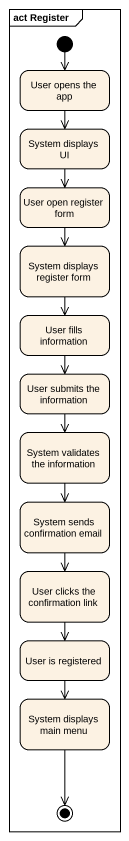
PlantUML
@startuml
mainframe act Register
hide empty description
state "User opens the app" as User_opens_the_app
state "System displays UI" as System_displays_UI
state "User open register form" as User_open_register_form
state "System displays register form" as System_displays_register
state "User fills information" as User_fills_information
state "User submits the information" as User_submits_the_information
state "System validates the information" as System_validates_the
state "System sends confirmation email" as System_sends_confirmation
state "User clicks the confirmation link" as User_clicks_the
state "User is registered" as User_is_registered
state "System displays main menu" as System_displays_main_menu
[*] --> User_opens_the_app
User_opens_the_app --> System_displays_UI
System_displays_UI --> User_open_register_form
User_open_register_form --> System_displays_register
System_displays_register --> User_fills_information
User_fills_information --> User_submits_the_information
User_submits_the_information --> System_validates_the
System_validates_the --> System_sends_confirmation
System_sends_confirmation --> User_clicks_the
User_clicks_the --> User_is_registered
User_is_registered --> System_displays_main_menu
System_displays_main_menu --> [*]
@enduml
